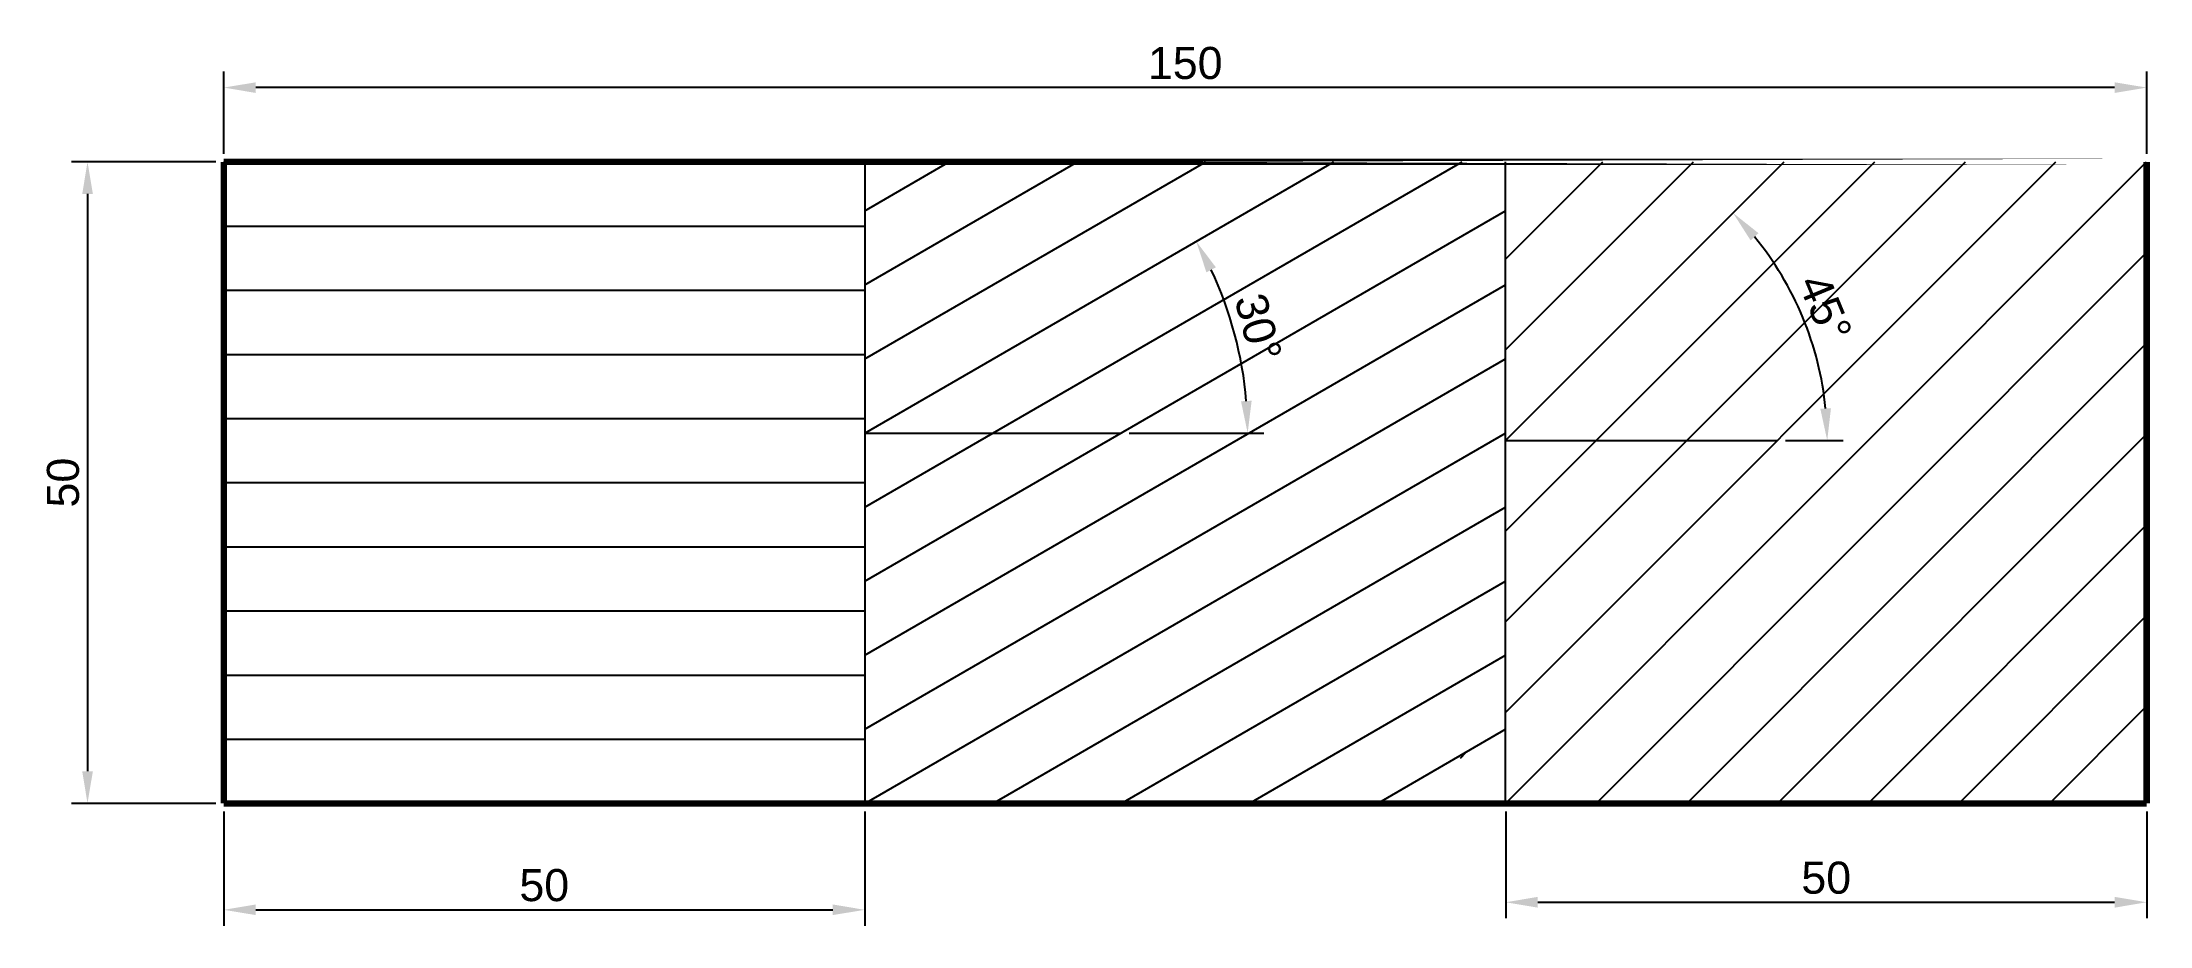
# Model space of a CAD drawing. Header units: millimetres. Extents: x 2215 to 2380, y 1745 to 1814.
import ezdxf

# ---------------------------------------------------------------- set-up
doc = ezdxf.new("R2010")
doc.units = ezdxf.units.MM
doc.styles.get("Standard").update_dxf_attribs({"font": 'arial.ttf'})
doc.dimstyles.new('ISO-25', dxfattribs={"dimtxt": 2.5, "dimasz": 2.5, "dimexe": 1.25, "dimexo": 0.625, "dimtad": 1, "dimtxsty": 'Standard', "dimcen": 2.5, "dimadec": 0, "dimazin": 0, "dimtfac": 1, "dimtmove": 0, "dimatfit": 3, "dimfxl": 1, "dimarcsym": 0})

# ---------------------------------------------------------------- blocks, each defined once
blk = doc.blocks.new('*D2')
at = {"color": 0, "lineweight": -2, "transparency": 16777216}
for p, q in [((2229.41, 1805.63), (2229.41, 1812.05)), ((2379.41, 1805.63), (2379.41, 1812.05)), ((2376.91, 1810.8), (2231.91, 1810.8))]:
    blk.add_line(p, q, dxfattribs=at)
at = {"color": 0, "transparency": 16777216}
for points in [[(2231.91, 1811.21), (2231.91, 1810.38), (2229.41, 1810.8)], [(2376.91, 1811.21), (2376.91, 1810.38), (2379.41, 1810.8)]]:
    blk.add_solid(points, dxfattribs=at)
at = {"layer": 'Defpoints', "color": 0, "transparency": 16777216}
for p in [(2229.41, 1810.8), (2229.41, 1805.01), (2379.41, 1805.01)]:
    blk.add_point(p, dxfattribs=at)
at = {"color": 0, "transparency": 16777216, "insert": (2304.41, 1812.7), "char_height": 2.5, "attachment_point": 5}
blk.add_mtext('150', dxfattribs=at)
blk = doc.blocks.new('*D3')
at = {"color": 0, "lineweight": -2, "transparency": 16777216}
for p, q in [((2228.78, 1805.01), (2217.53, 1805.01)), ((2218.78, 1802.51), (2218.78, 1757.51)), ((2228.78, 1755.01), (2217.53, 1755.01))]:
    blk.add_line(p, q, dxfattribs=at)
at = {"color": 0, "transparency": 16777216}
for points in [[(2218.37, 1802.51), (2219.2, 1802.51), (2218.78, 1805.01)], [(2218.37, 1757.51), (2219.2, 1757.51), (2218.78, 1755.01)]]:
    blk.add_solid(points, dxfattribs=at)
at = {"layer": 'Defpoints', "color": 0, "transparency": 16777216}
for p in [(2229.41, 1805.01), (2218.78, 1755.01), (2229.41, 1755.01)]:
    blk.add_point(p, dxfattribs=at)
at = {"color": 0, "transparency": 16777216, "insert": (2216.88, 1780.01), "char_height": 2.5, "attachment_point": 5, "rotation": 90}
blk.add_mtext('50', dxfattribs=at)
blk = doc.blocks.new('*D4')
at = {"color": 0, "lineweight": -2, "transparency": 16777216}
blk.add_line((2300.03, 1783.87), (2310.53, 1783.87), dxfattribs=at)
blk.add_arc((2279.41, 1783.87), 29.87, 4.7965, 25.2035, dxfattribs=at)
at = {"color": 0, "transparency": 16777216}
for points in [[(2306.06, 1796.4), (2306.8, 1796.79), (2305.27, 1798.81)], [(2309.59, 1786.39), (2308.76, 1786.35), (2309.28, 1783.87)]]:
    blk.add_solid(points, dxfattribs=at)
at = {"layer": 'Defpoints', "color": 0, "transparency": 16777216}
for p in [(2316.01, 1805.01), (2308.82, 1789.06), (2279.41, 1783.87), (2279.41, 1783.87), (2299.41, 1783.87)]:
    blk.add_point(p, dxfattribs=at)
at = {"color": 0, "transparency": 16777216, "insert": (2310.1, 1792.1), "char_height": 2.5, "attachment_point": 5, "rotation": 285}
blk.add_mtext('30°', dxfattribs=at)
blk = doc.blocks.new('*D5')
at = {"color": 0, "lineweight": -2, "transparency": 16777216}
blk.add_line((2351.24, 1783.29), (2355.74, 1783.29), dxfattribs=at)
blk.add_arc((2329.41, 1783.29), 25.08, 5.7134, 39.2866, dxfattribs=at)
at = {"color": 0, "transparency": 16777216}
for points in [[(2348.51, 1798.89), (2349.13, 1799.45), (2347.14, 1801.03)], [(2354.78, 1785.81), (2353.95, 1785.77), (2354.49, 1783.29)]]:
    blk.add_solid(points, dxfattribs=at)
at = {"layer": 'Defpoints', "color": 0, "transparency": 16777216}
for p in [(2351.12, 1805.01), (2353.63, 1789.78), (2329.41, 1783.29), (2329.41, 1783.29), (2350.62, 1783.29)]:
    blk.add_point(p, dxfattribs=at)
at = {"color": 0, "transparency": 16777216, "insert": (2354.33, 1793.62), "char_height": 2.5, "attachment_point": 5, "rotation": 292.5}
blk.add_mtext('45°', dxfattribs=at)
blk = doc.blocks.new('*D6')
at = {"color": 0, "lineweight": -2, "transparency": 16777216}
for p, q in [((2229.41, 1754.38), (2229.41, 1745.46)), ((2279.41, 1754.38), (2279.41, 1745.46)), ((2231.91, 1746.71), (2276.91, 1746.71))]:
    blk.add_line(p, q, dxfattribs=at)
at = {"color": 0, "transparency": 16777216}
for points in [[(2231.91, 1747.13), (2231.91, 1746.3), (2229.41, 1746.71)], [(2276.91, 1747.13), (2276.91, 1746.3), (2279.41, 1746.71)]]:
    blk.add_solid(points, dxfattribs=at)
at = {"layer": 'Defpoints', "color": 0, "transparency": 16777216}
for p in [(2229.41, 1755.01), (2279.41, 1755.01), (2279.41, 1746.71)]:
    blk.add_point(p, dxfattribs=at)
at = {"color": 0, "transparency": 16777216, "insert": (2254.41, 1748.62), "char_height": 2.5, "attachment_point": 5}
blk.add_mtext('50', dxfattribs=at)
blk = doc.blocks.new('*D7')
at = {"color": 0, "lineweight": -2, "transparency": 16777216}
for p, q in [((2329.41, 1754.38), (2329.41, 1746.05)), ((2379.41, 1754.38), (2379.41, 1746.05)), ((2331.91, 1747.3), (2376.91, 1747.3))]:
    blk.add_line(p, q, dxfattribs=at)
at = {"color": 0, "transparency": 16777216}
for points in [[(2331.91, 1747.72), (2331.91, 1746.88), (2329.41, 1747.3)], [(2376.91, 1747.72), (2376.91, 1746.88), (2379.41, 1747.3)]]:
    blk.add_solid(points, dxfattribs=at)
at = {"layer": 'Defpoints', "color": 0, "transparency": 16777216}
for p in [(2329.41, 1755.01), (2379.41, 1755.01), (2379.41, 1747.3)]:
    blk.add_point(p, dxfattribs=at)
at = {"color": 0, "transparency": 16777216, "insert": (2354.41, 1749.2), "char_height": 2.5, "attachment_point": 5}
blk.add_mtext('50', dxfattribs=at)

msp = doc.modelspace()

# ---------------------------------------------------------------- linework, layer by layer
for p, q in [((2229.405, 1805.007), (2229.405, 1800.007)), ((2279.405, 1805.007), (2279.405, 1755.007)), ((2279.405, 1778.101), (2326.008, 1805.007)), ((2279.405, 1783.875), (2316.008, 1805.007)), ((2279.405, 1789.648), (2306.008, 1805.007)), ((2279.405, 1795.422), (2296.008, 1805.007)), ((2279.405, 1801.195), (2286.008, 1805.007)), ((2329.405, 1755.007), (2329.405, 1805.007)), ((2329.405, 1755.007), (2379.405, 1805.007)), ((2329.405, 1769.149), (2365.263, 1805.007)), ((2329.405, 1776.22), (2358.192, 1805.007)), ((2329.405, 1783.291), (2351.121, 1805.007)), ((2329.405, 1790.362), (2344.05, 1805.007)), ((2329.405, 1797.433), (2336.979, 1805.007)), ((2329.405, 1790.362), (2344.05, 1805.007)), ((2329.405, 1762.078), (2372.334, 1805.007)), ((2279.405, 1772.328), (2329.405, 1801.195)), ((2229.405, 1800.007), (2279.405, 1800.007)), ((2229.405, 1800.007), (2279.405, 1800.007)), ((2336.476, 1755.007), (2379.405, 1797.936)), ((2279.405, 1766.554), (2329.405, 1795.422)), ((2229.405, 1795.007), (2279.405, 1795.007)), ((2343.547, 1755.007), (2379.405, 1790.865)), ((2229.405, 1790.007), (2279.405, 1790.007)), ((2229.405, 1790.007), (2279.405, 1790.007)), ((2279.405, 1760.781), (2329.405, 1789.648)), ((2279.405, 1760.781), (2329.405, 1789.648)), ((2229.405, 1785.007), (2279.405, 1785.007)), ((2279.405, 1755.007), (2329.405, 1783.875)), ((2279.405, 1783.875), (2299.405, 1783.875)), ((2329.405, 1783.291), (2350.618, 1783.291)), ((2350.618, 1755.007), (2379.405, 1783.794)), ((2229.405, 1780.007), (2279.405, 1780.007)), ((2289.405, 1755.007), (2329.405, 1778.101)), ((2357.689, 1755.007), (2379.405, 1776.723)), ((2229.405, 1775.007), (2279.405, 1775.007)), ((2299.405, 1755.007), (2329.405, 1772.328)), ((2229.405, 1770.007), (2279.405, 1770.007)), ((2364.76, 1755.007), (2379.405, 1769.652)), ((2309.405, 1755.007), (2329.405, 1766.554)), ((2229.405, 1765.007), (2279.405, 1765.007)), ((2371.832, 1755.007), (2379.405, 1762.581)), ((2229.405, 1760.007), (2279.405, 1760.007)), ((2319.405, 1755.007), (2329.405, 1760.781)), ((2325.87, 1758.543), (2326.335, 1759.008)), ((2329.405, 1755.007), (2379.405, 1755.007))]:
    msp.add_line(p, q)
at = {"lineweight": 60, "const_width": 0.5}
msp.add_lwpolyline([(2379.405, 1805.007), (2229.405, 1805.007)], close=True, dxfattribs=at)
at = {"const_width": 0.5}
for points in [[(2229.405, 1805.007), (2229.405, 1755.007)], [(2379.405, 1755.007), (2379.405, 1805.007)], [(2229.405, 1755.007), (2279.405, 1755.007)], [(2229.405, 1755.007), (2379.405, 1755.007)]]:
    msp.add_lwpolyline(points, dxfattribs=at)

# ---------------------------------------------------------------- dimensions: what is measured, and where the dimension line sits
for base, p1, p2, picture, middle in [((2229.405, 1810.795), (2379.405, 1805.007), (2229.405, 1805.007), '*D2', (2304.405, 1812.697)), ((2279.405, 1746.715), (2229.405, 1755.007), (2279.405, 1755.007), '*D6', (2254.405, 1748.616)), ((2379.405, 1747.302), (2329.405, 1755.007), (2379.405, 1755.007), '*D7', (2354.405, 1749.203))]:
    dim = msp.add_linear_dim(base=base, p1=p1, p2=p2, dimstyle='ISO-25')
    dim.commit()
    dim.dimension.update_dxf_attribs({"geometry": picture, "text_midpoint": middle})
dim = msp.add_linear_dim(base=(2218.785, 1755.007), p1=(2229.405, 1805.007), p2=(2229.405, 1755.007), angle=90, dimstyle='ISO-25')
dim.commit()
dim.dimension.update_dxf_attribs({"geometry": '*D3', "text_midpoint": (2216.883, 1780.007)})
for base, line1, line2, picture, middle in [((2308.823, 1789.062), ((2279.405, 1783.875), (2299.405, 1783.875)), ((2279.405, 1783.875), (2316.008, 1805.007)), '*D4', (2310.097, 1792.098)), ((2353.632, 1789.783), ((2329.405, 1783.291), (2350.618, 1783.291)), ((2329.405, 1783.291), (2351.121, 1805.007)), '*D5', (2354.329, 1793.615))]:
    dim = msp.add_angular_dim_2l(base=base, line1=line1, line2=line2, dimstyle='ISO-25')
    dim.commit()
    dim.dimension.update_dxf_attribs({"geometry": picture, "text_midpoint": middle})

doc.saveas('drawing.dxf')
